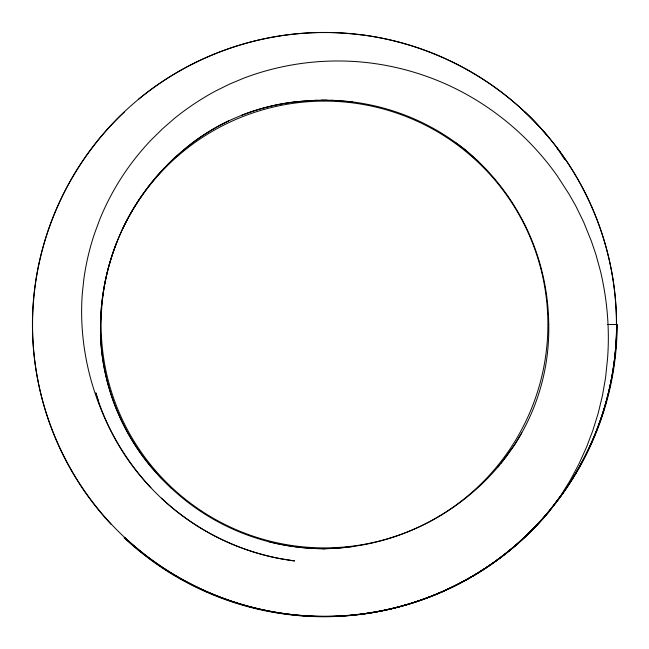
<?xml version="1.0" encoding="UTF-8"?>
<svg xmlns="http://www.w3.org/2000/svg" width="649" height="649" viewBox="0 0 649 649"><rect width="100%" height="100%" fill="white"/><g stroke="black" fill="none" stroke-linecap="round" stroke-linejoin="round"><path stroke-width="0.97" d="M616.55 324.5C616.777 404.165 582.648 483.026 524.424 537.396C470.931 587.807 397.999 616.68 324.5 616.55C244.835 616.777 165.974 582.648 111.604 524.424C61.193 470.931 32.32 397.999 32.45 324.5C32.223 244.835 66.352 165.974 124.576 111.604C178.069 61.193 251.001 32.32 324.5 32.45C404.165 32.223 483.026 66.352 537.396 124.576C587.807 178.069 616.68 251.001 616.55 324.5L607.423 324.5M173.234 159.029L161.301 171.247A233.234 233.161 -65.6 0 0 122.385 229.397C114.54 246.385 108.586 264.248 104.943 282.615A233.218 233.145 -68.9 0 0 100.506 324.5A208.313 208.134 75.9 0 0 101.877 352.626A218.526 218.502 66.8 0 0 151.615 467.523L161.139 478.151L171.028 487.934A224.043 224.043 0 0 0 324.5 548.73L339.135 548.04L352.553 546.555M521.731 432.932L514.454 444.995L506.317 456.588L497.45 467.58A233.291 233.218 -23.3 0 1 322.78 548.746M555.155 503.413L560.566 495.99L570.211 480.365L578.77 464.286L586.396 447.486L592.772 430.717L598.216 413.162L602.442 395.614L605.549 377.896L607.578 358.232C609.744 329.238 607.237 299.968 600.609 271.68L595.993 254.789L591.369 241.16L583.589 221.917L575.898 206.204L569.084 194.173L557.321 175.952C524.554 129.484 477.112 93.464 423.205 75.195A266.504 266.398 -83.9 0 0 357.696 61.712C319.17 58.84 280.043 64.397 243.91 78.099L229.308 84.216L214.819 91.412C200.655 99.143 187.188 108.091 174.638 118.24L162.566 128.753L151.201 139.957A253.045 252.915 36.6 0 0 99.995 218.859L94.559 233.51A249.849 249.735 26.6 0 0 83.916 278.608L82.301 293.543C75.917 378.456 115.068 467.239 184.43 517.285A238.167 238.167 0 0 0 279.841 558.594L294.63 560.939A239.278 238.727 -77 0 1 161.431 498.148M560.566 495.99L549.525 510.658A292.05 292.05 0 0 1 361.104 614.246M497.45 467.58L499.827 464.798M501.02 463.402L514.43 445.027A212.369 212.255 -68.3 0 0 548.73 324.5M173.924 158.332L192.493 142.812A212.288 212.174 -20.5 0 1 228.691 120.892C248.689 111.539 270.081 105.17 291.969 102.25M292.91 102.104L305.217 100.936M306.166 100.846L317.223 100.287M321.247 100.149L327.291 100.222M331.315 100.279L352.61 101.958M324.5 548.697C305.711 548.656 286.963 546.263 268.735 541.688M241.606 115.262A212.385 212.272 -24.1 0 1 296.366 101.771L310.417 100.636A224.116 224.116 0 0 1 456.336 143.056L464.213 148.937L477.956 161.09A228.878 228.862 65.9 0 1 548.73 324.808M456.328 143.056L467.442 151.712L477.956 161.09M171.028 487.934L161.025 478.013A218.535 218.502 66.7 0 1 121.249 420.146L116.479 409.438A218.437 218.413 69 0 1 100.846 342.834L100.717 338.583A233.299 233.226 -68.9 0 1 116.796 242.312M557.029 148.013L560.549 152.994M524.481 111.539A292.959 292.504 -43.2 0 1 616.428 324.5M616.607 324.5A292.959 292.504 3.6 0 1 560.712 496.12M617.167 324.5A292.959 292.504 3.6 0 1 440.695 592.245A292.959 292.504 3.6 0 1 124.34 537.648M549.792 510.877A292.959 292.504 43.2 0 1 124.649 537.315M616.777 324.5A292.959 292.504 -68.4 0 1 440.119 592.642A292.959 292.504 -68.4 0 1 124.194 537.802M111.368 524.643A292.959 292.504 -39.6 0 1 124.665 111.701M560.476 153.042A287.856 287.758 -27 0 1 564.654 159.516M138.286 99.402A292.959 292.504 54 0 1 361.087 34.868M361.104 34.754A292.05 292.05 0 0 1 549.525 138.342M150.876 487.732A234.881 234.313 -16.4 0 1 95.825 392.872A234.881 234.313 -13.6 0 0 98.202 400.344M122.385 229.397A233.234 233.153 -65.6 0 1 171.109 161.155L181.509 151.647A212.442 212.337 -20 0 1 228.683 120.884M200.874 510.568A223.394 223.394 0 0 0 547.456 338.527A223.394 223.394 0 0 0 225.171 124.405A223.394 223.394 0 0 0 200.874 510.568"/></g></svg>
